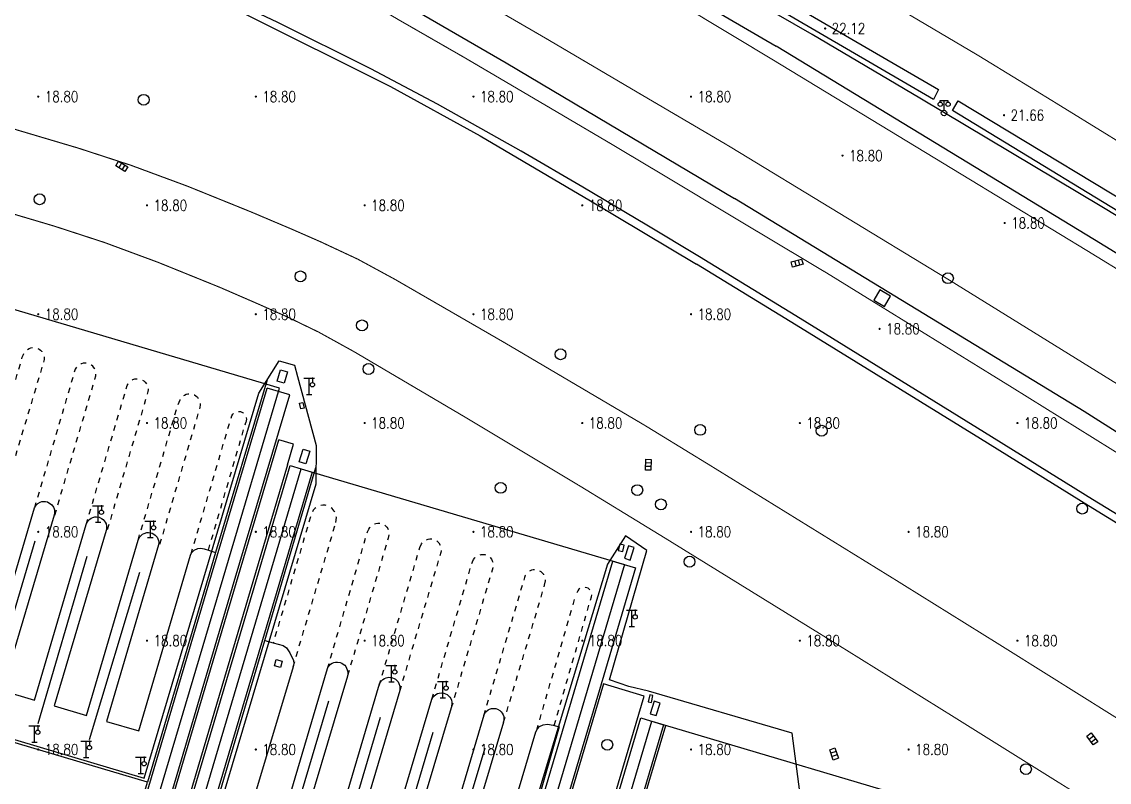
# Model space of a CAD drawing. Extents: x 404846 to 408477, y 3390929 to 3392894.
# Drawn here: x 407309.8 to 407409.8, y 3391771.4 to 3391841.3 of the extents above; entities that cross this region are included whole.
import ezdxf
from ezdxf.enums import TextEntityAlignment as Align

# ---------------------------------------------------------------- set-up
doc = ezdxf.new("R2010")
doc.units = 0
doc.header["$LTSCALE"] = 0.5
doc.header["$PDSIZE"] = 0.2
doc.linetypes.add('X6', pattern=[2, 1, -1])
doc.layers.get('0').update_dxf_attribs({"linetype": 'CONTINUOUS'})
for name, color, linetype in [('3221', 6, 'CONTINUOUS'), ('DLDW', 11, 'CONTINUOUS'), ('DLSS', 4, 'CONTINUOUS'), ('DMTZ', 3, 'CONTINUOUS'), ('FZTZ', 7, 'CONTINUOUS'), ('GCD', 1, 'CONTINUOUS'), ('GXYZ', 2, 'CONTINUOUS'), ('JMD', 6, 'CONTINUOUS'), ('ZBTZ', 3, 'CONTINUOUS')]:
    doc.layers.add(name, color=color, linetype=linetype)
doc.styles.add('HZ', font='rs.shx', dxfattribs={"width": 0.8, "bigfont": 'hztxt.shx'})
doc.linetypes.add('10412', pattern='A,2,[158,AAA.SHX,S=1,R=0,X=0,Y=0],2,[151,AAA.SHX,S=1,R=0,X=0,Y=3],1e-11', length=4)
doc.linetypes.add('10421', pattern='A,2,[150,AAA.SHX,S=0.5,R=0,X=0,Y=0.5],1e-11', length=2)
doc.linetypes.add('10422', pattern='A,0.75,[150,AAA.SHX,S=0.5,R=0,X=0,Y=0.5],1.5,[177,AAA.SHX,S=1,R=0,X=0,Y=0.4],0.75', length=3)
doc.linetypes.add('1161', pattern='A,0,[149,AAA.SHX,S=0.15,R=0,X=0,Y=0],-1.6', length=1.6)
doc.linetypes.add('444', pattern='A,4.5,[145,AAA.SHX,S=1,R=0,X=0,Y=1],4.5,-0.5,[146,AAA.SHX,S=1,R=0,X=0,Y=0],-0.5', length=10)
doc.linetypes.add('447', pattern='A,8,-1,[148,AAA.SHX,S=1,R=0,X=0,Y=0],-1', length=10)

# ---------------------------------------------------------------- blocks, each defined once
blk = doc.blocks.new('gc063')
for p, q in [((-1, 3), (1, 3)), ((0, 0), (0, 3)), ((0.6, 3), (0.6, 2.2)), ((-0.5, 0), (0.5, 0))]:
    blk.add_line(p, q)
blk.add_circle((0.6, 1.8), 0.4)
blk.add_point((0.6, 3))
blk.add_point((0.6, 3))
blk = doc.blocks.new('GC200')
at = {"linetype": 'Continuous', "const_width": 0.2, "flags": 128}
blk.add_lwpolyline([(-0.1, 0, 1), (0.1, 0, 1)], format="xyb", close=True, dxfattribs=at)
blk = doc.blocks.new('gc188')
blk.add_circle((0, 0), 1)
blk = doc.blocks.new('gc041')
for p, q in [((-1, 0.5), (1, 0.5)), ((-1, -0.5), (-1, 0.5)), ((-0.33, 0.5), (-0.33, -0.5)), ((0.33, 0.5), (0.33, -0.5)), ((1, 0.5), (1, -0.5)), ((1, -0.5), (-1, -0.5))]:
    blk.add_line(p, q)
blk = doc.blocks.new('gc097')
for p, q in [((-0.7, 2), (-0.7, 2.3)), ((-0.7, 2.3), (0.7, 2.3)), ((0, 0.5), (0, 2.3)), ((0.7, 2.3), (0.7, 2))]:
    blk.add_line(p, q)
for centre, radius in [((-0.7, 1.6), 0.4), ((0.73, 1.6), 0.4), ((0, 0), 0.5)]:
    blk.add_circle(centre, radius)

msp = doc.modelspace()

# ---------------------------------------------------------------- linework, layer by layer
at = {"layer": '3221', "color": 6}
for points in [[(407303.8, 3391816.377, 18.932), (407298.633, 3391798.916, 18.932), (407231.278, 3391571.808, 18.722), (407222.971, 3391543.756, 18.87), (407184.159, 3391412.686, 18.971), (407213.883, 3391403.884, 18.971), (407252.696, 3391534.954, 18.87), (407261.001, 3391563.001, 18.722), (407323.097, 3391772.378, 18.812), (407328.359, 3391790.12, 18.896), (407333.525, 3391807.581, 18.816)], [(407217.722, 3391402.748, 18.971), (407335.51, 3391800.176, 18.825), (407336.757, 3391799.807, 18.825), (407365.227, 3391791.383, 18.825), (407247.438, 3391393.948, 18.971), (407217.722, 3391402.748, 18.971)], [(407253.652, 3391392.054, 18.971), (407367.759, 3391776.975, 18.886), (407396.218, 3391768.539, 18.886), (407397.498, 3391768.159, 18.886), (407283.391, 3391383.238, 19.062)]]:
    msp.add_polyline3d(points, close=True, dxfattribs=at)
at = {"layer": 'DLSS', "linetype": 'Continuous', "const_width": 0.1, "flags": 128}
for points, elevation in [([(407367.089, 3391804.176), (407354.301, 3391811.716), (407344.136, 3391817.588), (407340.747, 3391819.428), (407337.252, 3391821.061), (407334.643, 3391822.202), (407330.95, 3391823.767), (407325.093, 3391826.137), (407319.888, 3391828.064), (407315.037, 3391829.644), (407306.957, 3391832.042), (407301.956, 3391833.518), (407293.282, 3391836.082), (407272.867, 3391842.283), (407249.473, 3391849.194), (407222.474, 3391857.176), (407202.576, 3391863.073), (407186.48, 3391867.8), (407042.76, 3391910.38)], 18.761), ([(407361.001, 3391798.68), (407350.4, 3391805.035), (407340.366, 3391810.949), (407337.132, 3391812.735), (407334.102, 3391814.2), (407331.677, 3391815.276), (407328.051, 3391816.85), (407322.384, 3391819.143), (407317.423, 3391820.979), (407312.808, 3391822.482), (407304.829, 3391824.85), (407299.831, 3391826.325), (407291.129, 3391828.898), (407270.715, 3391835.098), (407247.347, 3391842.002), (407220.345, 3391849.984), (407200.454, 3391855.88), (407184.358, 3391860.607), (407040.63, 3391903.189)], 18.764), ([(407275.292, 3391886.381), (407282.457, 3391882.615), (407287.91, 3391879.632), (407293.904, 3391876.351), (407299.806, 3391873.099), (407304.964, 3391870.221), (407310.677, 3391867.017), (407317.02, 3391863.426), (407321.674, 3391860.748), (407327.887, 3391857.147), (407341.479, 3391849.327), (407350.831, 3391843.896), (407358.023, 3391839.725), (407366.536, 3391834.709), (407374.716, 3391829.907)], 18.945), ([(407378.733, 3391837.849), (407371.149, 3391842.409), (407362.575, 3391847.49), (407355.348, 3391851.68), (407345.983, 3391857.119), (407332.388, 3391864.941), (407326.176, 3391868.541), (407319.736, 3391872.218), (407311.994, 3391876.638), (407298.876, 3391884.253)], 19.055), ([(407374.564, 3391823.707), (407369.733, 3391826.617), (407363.84, 3391830.134), (407358.153, 3391833.484), (407350.567, 3391837.944), (407344.556, 3391841.396), (407340.627, 3391843.703), (407336.007, 3391846.409), (407330.83, 3391849.337), (407325.36, 3391852.425), (407318.419, 3391856.341), (407311.528, 3391860.228)], 18.886), ([(407455.09, 3391802.066), (407428.542, 3391818.993), (407417.165, 3391826.164), (407410.122, 3391830.567), (407404.474, 3391834.047), (407397.745, 3391838.164), (407380.451, 3391848.379)], 22.258), ([(407457.306, 3391788.94), (407432.845, 3391804.566), (407424.98, 3391809.488), (407414.314, 3391816.202), (407407.706, 3391820.253), (407378.733, 3391837.849)], 18.984), ([(407452.415, 3391781.407), (407428.019, 3391796.976), (407420.367, 3391801.827), (407414.885, 3391805.27), (407409.598, 3391808.543), (407395.259, 3391817.418), (407374.716, 3391829.907)], 18.986), ([(407422.207, 3391794.312), (407410.785, 3391801.476), (407400.884, 3391807.638), (407383.932, 3391818.106), (407374.564, 3391823.707)], 18.864), ([(407413.478, 3391775.396), (407399.867, 3391783.918), (407389.99, 3391790.064), (407373.101, 3391800.494), (407367.089, 3391804.176)], 18.866), ([(407409.307, 3391768.75), (407395.708, 3391777.246), (407385.849, 3391783.381), (407368.956, 3391793.813), (407361.001, 3391798.68)], 18.875)]:
    msp.add_lwpolyline(points, dxfattribs=dict(at, elevation=elevation))
at = {"layer": 'DLSS', "linetype": 'X6', "flags": 128}
for points, elevation in [([(407306.177, 3391797.827), (407309.896, 3391810.423), (407309.999, 3391810.692), (407310.076, 3391810.846), (407310.179, 3391810.984), (407310.304, 3391811.102), (407310.525, 3391811.234), (407310.688, 3391811.288), (407310.859, 3391811.313), (407311.031, 3391811.308), (407311.28, 3391811.245), (407311.434, 3391811.168), (407311.572, 3391811.065), (407311.69, 3391810.94), (407311.822, 3391810.719), (407311.877, 3391810.555), (407311.901, 3391810.385), (407311.896, 3391810.213), (407311.813, 3391809.883), (407308.031, 3391797.249)], 19.089), ([(407312.88, 3391795.911), (407316.569, 3391808.425), (407316.646, 3391808.721), (407316.661, 3391808.894), (407316.647, 3391809.067), (407316.603, 3391809.234), (407316.53, 3391809.392), (407316.373, 3391809.599), (407316.241, 3391809.711), (407316.091, 3391809.798), (407315.928, 3391809.858), (407315.758, 3391809.889), (407315.498, 3391809.879), (407315.331, 3391809.835), (407315.173, 3391809.762), (407315.031, 3391809.663), (407314.908, 3391809.541), (407314.767, 3391809.323), (407314.672, 3391809.043), (407311.016, 3391796.601)], 19.124), ([(407315.767, 3391795.06), (407319.533, 3391807.826), (407319.61, 3391807.981), (407319.713, 3391808.121), (407319.839, 3391808.241), (407320.062, 3391808.375), (407320.226, 3391808.431), (407320.398, 3391808.457), (407320.572, 3391808.452), (407320.742, 3391808.418), (407320.904, 3391808.355), (407321.052, 3391808.264), (407321.182, 3391808.149), (407321.335, 3391807.939), (407321.405, 3391807.78), (407321.446, 3391807.611), (407321.457, 3391807.438), (407321.437, 3391807.265), (407317.674, 3391794.464)], 19.176), ([(407320.539, 3391793.621), (407324.207, 3391806.085), (407324.388, 3391806.525), (407324.478, 3391806.671), (407324.591, 3391806.8), (407324.798, 3391806.951), (407324.955, 3391807.02), (407325.122, 3391807.06), (407325.293, 3391807.071), (407325.546, 3391807.031), (407325.706, 3391806.969), (407325.852, 3391806.88), (407325.981, 3391806.767), (407326.132, 3391806.559), (407326.201, 3391806.402), (407326.241, 3391806.236), (407326.252, 3391806.065), (407326.213, 3391805.811), (407322.511, 3391793.202)], 19.168), ([(407325.405, 3391792.353), (407329.139, 3391805.042), (407329.237, 3391805.198), (407329.324, 3391805.285), (407329.424, 3391805.356), (407329.536, 3391805.408), (407329.655, 3391805.441), (407329.839, 3391805.449), (407329.96, 3391805.428), (407330.075, 3391805.386), (407330.182, 3391805.325), (407330.318, 3391805.201), (407330.389, 3391805.1), (407330.442, 3391804.989), (407330.474, 3391804.87), (407330.485, 3391804.748), (407330.442, 3391804.438)], 19.143), ([(407326.999, 3391792.709), (407330.442, 3391804.438)], 19.166), ([(407338.717, 3391795.252), (407338.757, 3391795.711), (407338.73, 3391795.915), (407338.667, 3391796.111), (407338.571, 3391796.292), (407338.372, 3391796.527), (407338.209, 3391796.651), (407338.026, 3391796.746), (407337.728, 3391796.824), (407337.523, 3391796.832), (407337.32, 3391796.804), (407337.124, 3391796.741), (407336.942, 3391796.646), (407336.78, 3391796.52), (407336.642, 3391796.368), (407336.532, 3391796.194), (407336.45, 3391795.989), (407332.953, 3391784.181)], 18.917), ([(407334.786, 3391781.978), (407338.717, 3391795.252)], 18.917), ([(407341.618, 3391794.392), (407341.74, 3391794.639), (407341.831, 3391794.788), (407341.944, 3391794.916), (407342.077, 3391795.023), (407342.227, 3391795.105), (407342.389, 3391795.159), (407342.558, 3391795.184), (407342.729, 3391795.18), (407342.977, 3391795.118), (407343.13, 3391795.042), (407343.267, 3391794.941), (407343.385, 3391794.817), (407343.479, 3391794.675), (407343.571, 3391794.436), (407343.596, 3391794.268), (407343.592, 3391794.097), (407343.517, 3391793.791), (407339.778, 3391781.116)], 18.977), ([(407337.942, 3391781.812), (407341.618, 3391794.392)], 18.917), ([(407346.43, 3391792.931), (407346.583, 3391793.273), (407346.685, 3391793.41), (407346.809, 3391793.527), (407346.951, 3391793.621), (407347.19, 3391793.712), (407347.358, 3391793.737), (407347.529, 3391793.732), (407347.696, 3391793.698), (407347.929, 3391793.594), (407348.066, 3391793.492), (407348.184, 3391793.369), (407348.315, 3391793.149), (407348.369, 3391792.988), (407348.394, 3391792.819), (407348.389, 3391792.648), (407348.355, 3391792.481), (407344.586, 3391779.813)], 19.062), ([(407342.691, 3391780.257), (407346.43, 3391792.931)], 19.038), ([(407351.257, 3391791.629), (407351.371, 3391791.85), (407351.472, 3391791.986), (407351.595, 3391792.103), (407351.736, 3391792.197), (407351.892, 3391792.264), (407352.057, 3391792.304), (407352.227, 3391792.314), (407352.395, 3391792.295), (407352.558, 3391792.247), (407352.71, 3391792.171), (407352.908, 3391792.011), (407353.013, 3391791.878), (407353.094, 3391791.729), (407353.148, 3391791.568), (407353.173, 3391791.4), (407353.169, 3391791.23), (407353.135, 3391791.064), (407349.32, 3391778.202)], 19.129), ([(407347.536, 3391779.009), (407351.257, 3391791.629)], 19.105), ([(407357.902, 3391789.47), (407357.974, 3391789.88), (407357.965, 3391790.05), (407357.926, 3391790.216), (407357.816, 3391790.447), (407357.711, 3391790.581), (407357.584, 3391790.695), (407357.439, 3391790.785), (407357.281, 3391790.849), (407357.114, 3391790.885), (407356.859, 3391790.882), (407356.692, 3391790.844), (407356.462, 3391790.733), (407356.328, 3391790.628), (407356.213, 3391790.501), (407356.123, 3391790.357), (407356.059, 3391790.199), (407352.244, 3391777.335)], 19.199), ([(407354.131, 3391776.88), (407357.902, 3391789.47)], 19.242), ([(407358.777, 3391776.587), (407362.2, 3391788.405), (407362.227, 3391788.584), (407362.207, 3391788.764), (407362.168, 3391788.878), (407362.11, 3391788.984), (407362.034, 3391789.079), (407361.893, 3391789.192), (407361.784, 3391789.245), (407361.668, 3391789.279), (407361.547, 3391789.292), (407361.367, 3391789.272), (407361.253, 3391789.233), (407361.147, 3391789.174), (407361.053, 3391789.098), (407360.94, 3391788.957), (407360.782, 3391788.607)], 19.21), ([(407357.171, 3391776.142), (407360.782, 3391788.607)], 19.086)]:
    msp.add_lwpolyline(points, dxfattribs=dict(at, elevation=elevation))
at = {"layer": 'DMTZ', "linetype": '10412', "flags": 128}
for points, elevation in [([(407382.496, 3391840.077), (407374.418, 3391844.73)], 21.383), ([(407423.205, 3391815.723), (407409.103, 3391824.257), (407392.381, 3391834.249), (407382.496, 3391840.077)], 21.814)]:
    msp.add_lwpolyline(points, dxfattribs=dict(at, elevation=elevation))
at = {"layer": 'DMTZ', "linetype": '10422', "flags": 128}
for points, elevation in [([(407393.63, 3391834.101), (407378.024, 3391843.201), (407378.53, 3391844.09), (407394.11, 3391835.037), (407393.63, 3391834.101)], 22.279), ([(407415.526, 3391820.863), (407395.386, 3391833.113), (407395.902, 3391833.987), (407416.1, 3391821.809), (407415.526, 3391820.863)], 22.466), ([(407320.539, 3391793.621), (407320.707, 3391793.934), (407320.817, 3391794.059), (407320.948, 3391794.163), (407321.095, 3391794.242), (407321.335, 3391794.311), (407321.502, 3391794.322), (407321.668, 3391794.303), (407321.828, 3391794.255), (407321.978, 3391794.181), (407322.112, 3391794.081), (407322.276, 3391793.893), (407322.356, 3391793.746), (407322.409, 3391793.587), (407322.434, 3391793.422), (407322.416, 3391793.172), (407317.62, 3391776.963), (407320.603, 3391776.08), (407325.352, 3391792.246), (407325.458, 3391792.459), (407325.683, 3391792.697), (407326.016, 3391792.851), (407326.309, 3391792.875), (407326.622, 3391792.831), (407326.999, 3391792.709), (407327.658, 3391792.497), (407327.062, 3391790.504), (407321.39, 3391771.379), (407294.243, 3391779.43), (407299.913, 3391798.537), (407300.517, 3391800.579), (407301.284, 3391800.355), (407302.16, 3391800.099), (407302.374, 3391799.952), (407302.715, 3391799.549), (407303.058, 3391798.887), (407303.177, 3391798.606), (407303.195, 3391798.396), (407298.414, 3391782.651), (407301.461, 3391781.749), (407306.177, 3391797.827), (407306.253, 3391798.022), (407306.378, 3391798.184), (407306.486, 3391798.305), (407306.614, 3391798.405), (407306.757, 3391798.482), (407306.992, 3391798.547), (407307.154, 3391798.556), (407307.315, 3391798.536), (407307.47, 3391798.489), (407307.615, 3391798.416), (407307.803, 3391798.262), (407307.903, 3391798.134), (407307.98, 3391797.991), (407308.03, 3391797.836), (407308.063, 3391797.675), (407308.074, 3391797.499), (407308.031, 3391797.249), (407303.247, 3391781.22), (407306.202, 3391780.345), (407311.016, 3391796.601), (407311.095, 3391796.747), (407311.198, 3391796.878), (407311.323, 3391796.988), (407311.541, 3391797.11), (407311.7, 3391797.157), (407311.865, 3391797.176), (407312.032, 3391797.166), (407312.194, 3391797.128), (407312.346, 3391797.062), (407312.485, 3391796.97), (407312.606, 3391796.856), (407312.746, 3391796.649), (407312.807, 3391796.494), (407312.841, 3391796.331), (407312.845, 3391796.165), (407312.814, 3391795.927), (407308.038, 3391779.801), (407311.016, 3391778.919), (407315.767, 3391795.06), (407315.88, 3391795.301), (407315.978, 3391795.434), (407316.098, 3391795.548), (407316.235, 3391795.64), (407316.387, 3391795.706), (407316.548, 3391795.745), (407316.713, 3391795.756), (407316.957, 3391795.718), (407317.184, 3391795.618), (407317.317, 3391795.52), (407317.432, 3391795.4), (407317.523, 3391795.262), (407317.59, 3391795.111), (407317.638, 3391794.868), (407317.634, 3391794.703), (407317.596, 3391794.493), (407312.825, 3391778.383), (407315.787, 3391777.506), (407320.539, 3391793.621)], 19.352)]:
    msp.add_lwpolyline(points, close=True, dxfattribs=dict(at, elevation=elevation))
at = {"layer": 'DMTZ', "linetype": '10421', "flags": 128}
for points, elevation in [([(407351.797, 3391755.659), (407325.924, 3391763.255), (407332.178, 3391784.386), (407332.953, 3391784.181), (407333.862, 3391783.94), (407334.164, 3391783.729), (407334.481, 3391783.254), (407334.805, 3391782.571), (407334.851, 3391782.271), (407334.786, 3391781.978), (407330.145, 3391766.443), (407333.126, 3391765.564), (407337.942, 3391781.812), (407338.016, 3391781.961), (407338.115, 3391782.095), (407338.235, 3391782.21), (407338.374, 3391782.302), (407338.526, 3391782.368), (407338.688, 3391782.407), (407338.854, 3391782.418), (407339.1, 3391782.379), (407339.255, 3391782.318), (407339.397, 3391782.232), (407339.522, 3391782.122), (407339.625, 3391781.992), (407339.705, 3391781.845), (407339.758, 3391781.688), (407339.802, 3391781.531), (407339.803, 3391781.302), (407339.778, 3391781.116), (407334.979, 3391765.018), (407337.907, 3391764.155), (407342.735, 3391780.405), (407342.81, 3391780.556), (407342.909, 3391780.691), (407343.031, 3391780.806), (407343.17, 3391780.899), (407343.324, 3391780.966), (407343.57, 3391781.014), (407343.738, 3391781.01), (407343.903, 3391780.977), (407344.059, 3391780.916), (407344.202, 3391780.828), (407344.327, 3391780.717), (407344.432, 3391780.586), (407344.512, 3391780.439), (407344.582, 3391780.198), (407344.592, 3391780.03), (407344.586, 3391779.813), (407339.785, 3391763.602), (407342.698, 3391762.744), (407347.536, 3391779.009), (407347.615, 3391779.155), (407347.719, 3391779.286), (407347.913, 3391779.443), (407348.062, 3391779.517), (407348.222, 3391779.565), (407348.388, 3391779.584), (407348.636, 3391779.557), (407348.794, 3391779.505), (407348.941, 3391779.425), (407349.071, 3391779.321), (407349.182, 3391779.196), (407349.269, 3391779.054), (407349.33, 3391778.899), (407349.363, 3391778.736), (407349.367, 3391778.569), (407349.355, 3391778.356), (407349.32, 3391778.202), (407344.52, 3391762.207), (407347.523, 3391761.322), (407352.33, 3391777.573), (407352.407, 3391777.72), (407352.509, 3391777.851), (407352.699, 3391778.01), (407352.847, 3391778.086), (407353.005, 3391778.135), (407353.17, 3391778.156), (407353.417, 3391778.133), (407353.575, 3391778.083), (407353.789, 3391777.958), (407353.911, 3391777.845), (407354.011, 3391777.713), (407354.087, 3391777.566), (407354.137, 3391777.408), (407354.158, 3391777.243), (407354.165, 3391777.095), (407354.131, 3391776.88), (407349.32, 3391760.792), (407352.319, 3391759.908), (407357.107, 3391775.999)], 19.276), ([(407357.107, 3391775.999), (407357.235, 3391776.286), (407357.431, 3391776.484), (407357.755, 3391776.657), (407358.152, 3391776.713), (407358.675, 3391776.618)], 18.932)]:
    msp.add_lwpolyline(points, dxfattribs=dict(at, elevation=elevation))
at = {"layer": 'DMTZ', "linetype": '10422', "flags": 128}
for points, elevation in [([(407359.23, 3391776.449), (407353.133, 3391755.263), (407353.123, 3391755.266), (407353.113, 3391755.269), (407351.797, 3391755.659)], 18.886), ([(407358.675, 3391776.618), (407359.23, 3391776.449)], 18.932)]:
    msp.add_lwpolyline(points, dxfattribs=dict(at, elevation=elevation))
at = {"layer": 'FZTZ', "linetype": 'Continuous', "flags": 128}
for points, elevation in [([(407389.69, 3391816.024), (407388.71, 3391816.608), (407388.146, 3391815.662), (407389.126, 3391815.078), (407389.69, 3391816.024)], 18.982), ([(407333.965, 3391808.037), (407333.327, 3391808.223), (407333.634, 3391809.276), (407334.271, 3391809.09), (407333.965, 3391808.037)], 20.02), ([(407335.507, 3391805.679), (407335.384, 3391806.206), (407335.675, 3391806.274), (407335.798, 3391805.747), (407335.507, 3391805.679)], 19.696), ([(407335.967, 3391800.632), (407335.341, 3391800.822), (407335.693, 3391801.981), (407336.319, 3391801.791), (407335.967, 3391800.632)], 19.939), ([(407364.664, 3391792.674), (407365.083, 3391792.574), (407365.217, 3391793.142), (407364.798, 3391793.241), (407364.664, 3391792.674)], 19.955), ([(407365.775, 3391791.783), (407366.136, 3391792.929), (407365.597, 3391793.099), (407365.236, 3391791.953), (407365.775, 3391791.783)], 18.702), ([(407333.222, 3391782.649), (407333.774, 3391782.511), (407333.626, 3391781.916), (407333.073, 3391782.054), (407333.222, 3391782.649)], 20.822), ([(407367.709, 3391778.7), (407367.857, 3391779.346), (407367.567, 3391779.413), (407367.419, 3391778.766), (407367.709, 3391778.7)], 19.617), ([(407368.153, 3391777.501), (407368.513, 3391778.647), (407367.974, 3391778.816), (407367.614, 3391777.67), (407368.153, 3391777.501)], 18.784)]:
    msp.add_lwpolyline(points, close=True, dxfattribs=dict(at, elevation=elevation))
at = {"layer": 'JMD', "linetype": '444', "flags": 128}
for points, elevation in [([(407230.622, 3391905.79), (407262.91, 3391888.591), (407283.54, 3391877.441), (407315.227, 3391859.806), (407336.307, 3391847.972), (407354.377, 3391837.479), (407375.351, 3391825.009)], 21.895), ([(407449.861, 3391778.516), (407407.492, 3391805.45), (407375.351, 3391825.009)], 21.965), ([(407365.34, 3391794.016), (407363.667, 3391791.409), (407352.848, 3391755.523)], 20.379), ([(407380.373, 3391756.963), (407378.914, 3391757.341), (407381.78, 3391767.221), (407380.641, 3391775.88), (407367.455, 3391779.731), (407365.646, 3391780.177), (407363.871, 3391780.793), (407367.302, 3391792.666), (407365.34, 3391794.016)], 20.285)]:
    msp.add_lwpolyline(points, dxfattribs=dict(at, elevation=elevation))
at = {"layer": 'JMD', "linetype": '447', "flags": 128}
for points, elevation in [([(407269.19, 3391829.203), (407269.082, 3391825.488), (407258.633, 3391790.267), (407285.191, 3391782.392), (407295.671, 3391817.675), (407297.492, 3391820.742), (407305.274, 3391818.548), (407305.219, 3391815.303), (407294.668, 3391779.607), (407321.106, 3391771.742), (407331.62, 3391807.122), (407333.487, 3391810.081), (407334.914, 3391809.693), (407335.192, 3391808.665), (407336.916, 3391802.301), (407336.863, 3391798.759), (407326.348, 3391763.417), (407352.848, 3391755.523)], 20.68), ([(407306.498, 3391778.193), (407311.084, 3391793.551)], 20.238), ([(407315.829, 3391792.124), (407311.333, 3391776.74)], 20.113), ([(407316.078, 3391775.291), (407320.685, 3391790.677)], 20.044), ([(407338.038, 3391778.831), (407333.453, 3391763.359)], 20.721), ([(407338.286, 3391762.006), (407342.827, 3391777.339)], 20.721), ([(407347.615, 3391775.952), (407343.07, 3391760.546)], 20.763), ([(407347.841, 3391759.179), (407352.438, 3391774.531)], 20.804)]:
    msp.add_lwpolyline(points, dxfattribs=dict(at, elevation=elevation))
at = {"layer": 'ZBTZ', "linetype": '1161', "flags": 128}
for points, elevation in [([(407372.121, 3391819.652), (407367.299, 3391822.557), (407361.425, 3391826.062), (407355.739, 3391829.353), (407348.039, 3391833.68), (407341.919, 3391836.942), (407333.313, 3391841.211), (407330.253, 3391842.657), (407330.052, 3391842.145), (407343.736, 3391835.315), (407351.981, 3391830.777), (407362.129, 3391824.811), (407371.847, 3391818.98)], 18.854), ([(407373.013, 3391842.419), (407373.172, 3391842.49), (407379.171, 3391839.006)], 19.053), ([(407421.471, 3391813.503), (407420.243, 3391814.256), (407420.093, 3391814.068), (407408.44, 3391821.223), (407379.171, 3391839.006)], 18.979), ([(407412.716, 3391793.801), (407407.884, 3391796.76), (407397.967, 3391802.931), (407381.032, 3391813.389), (407371.847, 3391818.98)], 18.882), ([(407413.132, 3391794.381), (407408.247, 3391797.349), (407398.331, 3391803.52), (407381.394, 3391813.979), (407372.121, 3391819.652)], 18.866), ([(407332.403, 3391808.362), (407327.658, 3391792.497)], 18.94), ([(407212.909, 3391404.427), (407251.653, 3391535.263), (407259.958, 3391563.31), (407322.007, 3391772.625), (407327.287, 3391790.437), (407332.405, 3391807.591)], 18.852), ([(407214.986, 3391403.812), (407253.729, 3391534.648), (407262.034, 3391562.695), (407324.114, 3391772.093), (407329.37, 3391789.821), (407334.483, 3391806.971)], 18.839), ([(407334.483, 3391806.971), (407332.405, 3391807.591)], 18.973), ([(407215.128, 3391403.516), (407253.94, 3391534.585), (407262.245, 3391562.632), (407324.301, 3391771.998), (407329.566, 3391789.763), (407333.46, 3391802.845)], 18.859), ([(407334.274, 3391800.542), (407334.805, 3391802.445), (407333.46, 3391802.845)], 19.005), ([(407334.274, 3391800.542), (407319.008, 3391749.051), (407313.065, 3391729.054), (407302.95, 3391695.032), (407291.026, 3391654.663), (407274.291, 3391598.238), (407262.104, 3391557.178), (407235.433, 3391467.148), (407224.037, 3391428.605), (407216.512, 3391403.058), (407215.128, 3391403.516)], 18.876), ([(407332.178, 3391784.386), (407336.886, 3391800.302)], 19.04), ([(407251.854, 3391390.554), (407367.061, 3391779.273), (407363.309, 3391780.413), (407248.059, 3391391.676)], 18.786), ([(407260.315, 3391409.874), (407367.475, 3391771.36), (407369.028, 3391776.599)], 18.945), ([(407212.603, 3391404.169), (407251.401, 3391535.337), (407259.707, 3391563.384), (407321.39, 3391771.379)], 18.832)]:
    msp.add_lwpolyline(points, dxfattribs=dict(at, elevation=elevation))
for points, elevation in [([(407336.541, 3391799.871), (407333.228, 3391788.678), (407327.966, 3391770.934), (407265.87, 3391561.558), (407257.565, 3391533.512), (407218.753, 3391402.442), (407216.722, 3391403.044), (407255.535, 3391534.113), (407263.84, 3391562.159), (407325.936, 3391771.536), (407331.198, 3391789.279), (407334.51, 3391800.472), (407336.541, 3391799.871)], 18.847), ([(407366.255, 3391791.078), (407362.94, 3391779.876), (407357.675, 3391762.123), (407295.582, 3391552.753), (407287.278, 3391524.713), (407248.466, 3391393.644), (407246.377, 3391394.262), (407285.189, 3391525.332), (407293.493, 3391553.372), (407355.587, 3391762.743), (407360.852, 3391780.494), (407364.166, 3391791.697), (407366.255, 3391791.078)], 18.847), ([(407368.822, 3391776.66), (407254.75, 3391392.005), (407252.676, 3391392.621), (407366.748, 3391777.275), (407368.822, 3391776.66)], 18.904)]:
    msp.add_lwpolyline(points, close=True, dxfattribs=dict(at, elevation=elevation))

# ---------------------------------------------------------------- block references
at = {"layer": 'DLDW', "linetype": 'Continuous', "xscale": 0.5, "yscale": 0.5}
msp.add_blockref('gc097', (407394.61, 3391832.872, 21.863), dxfattribs=at)
at = {"layer": 'DLSS', "linetype": 'Continuous', "xscale": 0.5, "yscale": 0.5}
for p in [(407336.254, 3391806.995, 18.922), (407316.86, 3391795.277, 19.513), (407321.663, 3391793.857, 19.513), (407365.92, 3391785.669, 18.681), (407343.818, 3391780.602, 19.225), (407348.546, 3391779.124, 19.295), (407311.008, 3391775.066, 18.838), (407315.758, 3391773.653, 18.838), (407320.783, 3391772.175, 18.838)]:
    msp.add_blockref('gc063', p, dxfattribs=at)
at = {"layer": 'GCD', "linetype": 'Continuous'}
ref = msp.add_blockref('GC200', (407383.685, 3391840.637, 22.115), dxfattribs=dict(at, xscale=0.5, yscale=0.5, zscale=0.5))
ref.add_attrib('height', '22.12', dxfattribs={"linetype": 'Continuous', "height": 1, "style": 'HZ', "width": 0.8}).set_placement((407384.285, 3391840.637, 22.115), align=Align.MIDDLE_LEFT)
ref = msp.add_blockref('GC200', (407311.358, 3391834.379, 18.8), dxfattribs=dict(at, xscale=0.5, yscale=0.5, zscale=0.5))
ref.add_attrib('height', '18.80', dxfattribs={"linetype": 'Continuous', "height": 1, "style": 'HZ', "width": 0.8}).set_placement((407311.958, 3391834.379, 18.8), align=Align.MIDDLE_LEFT)
ref = msp.add_blockref('GC200', (407331.358, 3391834.379, 18.8), dxfattribs=dict(at, xscale=0.5, yscale=0.5, zscale=0.5))
ref.add_attrib('height', '18.80', dxfattribs={"linetype": 'Continuous', "height": 1, "style": 'HZ', "width": 0.8}).set_placement((407331.958, 3391834.379, 18.8), align=Align.MIDDLE_LEFT)
ref = msp.add_blockref('GC200', (407351.358, 3391834.379, 18.8), dxfattribs=dict(at, xscale=0.5, yscale=0.5, zscale=0.5))
ref.add_attrib('height', '18.80', dxfattribs={"linetype": 'Continuous', "height": 1, "style": 'HZ', "width": 0.8}).set_placement((407351.958, 3391834.379, 18.8), align=Align.MIDDLE_LEFT)
ref = msp.add_blockref('GC200', (407371.358, 3391834.379, 18.8), dxfattribs=dict(at, xscale=0.5, yscale=0.5, zscale=0.5))
ref.add_attrib('height', '18.80', dxfattribs={"linetype": 'Continuous', "height": 1, "style": 'HZ', "width": 0.8}).set_placement((407371.958, 3391834.379, 18.8), align=Align.MIDDLE_LEFT)
ref = msp.add_blockref('GC200', (407400.126, 3391832.668, 21.663), dxfattribs=dict(at, xscale=0.5, yscale=0.5, zscale=0.5))
ref.add_attrib('height', '21.66', dxfattribs={"linetype": 'Continuous', "height": 1, "style": 'HZ', "width": 0.8}).set_placement((407400.726, 3391832.668, 21.663), align=Align.MIDDLE_LEFT)
ref = msp.add_blockref('GC200', (407385.279, 3391828.956, 18.8), dxfattribs=dict(at, xscale=0.5, yscale=0.5, zscale=0.5))
ref.add_attrib('height', '18.80', dxfattribs={"linetype": 'Continuous', "height": 1, "style": 'HZ', "width": 0.8}).set_placement((407385.879, 3391828.956, 18.8), align=Align.MIDDLE_LEFT)
ref = msp.add_blockref('GC200', (407321.358, 3391824.379, 18.8), dxfattribs=dict(at, xscale=0.5, yscale=0.5, zscale=0.5))
ref.add_attrib('height', '18.80', dxfattribs={"linetype": 'Continuous', "height": 1, "style": 'HZ', "width": 0.8}).set_placement((407321.958, 3391824.379, 18.8), align=Align.MIDDLE_LEFT)
ref = msp.add_blockref('GC200', (407341.358, 3391824.379, 18.8), dxfattribs=dict(at, xscale=0.5, yscale=0.5, zscale=0.5))
ref.add_attrib('height', '18.80', dxfattribs={"linetype": 'Continuous', "height": 1, "style": 'HZ', "width": 0.8}).set_placement((407341.958, 3391824.379, 18.8), align=Align.MIDDLE_LEFT)
ref = msp.add_blockref('GC200', (407361.358, 3391824.379, 18.8), dxfattribs=dict(at, xscale=0.5, yscale=0.5, zscale=0.5))
ref.add_attrib('height', '18.80', dxfattribs={"linetype": 'Continuous', "height": 1, "style": 'HZ', "width": 0.8}).set_placement((407361.958, 3391824.379, 18.8), align=Align.MIDDLE_LEFT)
ref = msp.add_blockref('GC200', (407400.186, 3391822.761, 18.8), dxfattribs=dict(at, xscale=0.5, yscale=0.5, zscale=0.5))
ref.add_attrib('height', '18.80', dxfattribs={"linetype": 'Continuous', "height": 1, "style": 'HZ', "width": 0.8}).set_placement((407400.786, 3391822.761, 18.8), align=Align.MIDDLE_LEFT)
ref = msp.add_blockref('GC200', (407311.358, 3391814.379, 18.8), dxfattribs=dict(at, xscale=0.5, yscale=0.5, zscale=0.5))
ref.add_attrib('height', '18.80', dxfattribs={"linetype": 'Continuous', "height": 1, "style": 'HZ', "width": 0.8}).set_placement((407311.958, 3391814.379, 18.8), align=Align.MIDDLE_LEFT)
ref = msp.add_blockref('GC200', (407331.358, 3391814.379, 18.8), dxfattribs=dict(at, xscale=0.5, yscale=0.5, zscale=0.5))
ref.add_attrib('height', '18.80', dxfattribs={"linetype": 'Continuous', "height": 1, "style": 'HZ', "width": 0.8}).set_placement((407331.958, 3391814.379, 18.8), align=Align.MIDDLE_LEFT)
ref = msp.add_blockref('GC200', (407351.358, 3391814.379, 18.8), dxfattribs=dict(at, xscale=0.5, yscale=0.5, zscale=0.5))
ref.add_attrib('height', '18.80', dxfattribs={"linetype": 'Continuous', "height": 1, "style": 'HZ', "width": 0.8}).set_placement((407351.958, 3391814.379, 18.8), align=Align.MIDDLE_LEFT)
ref = msp.add_blockref('GC200', (407371.358, 3391814.379, 18.8), dxfattribs=dict(at, xscale=0.5, yscale=0.5, zscale=0.5))
ref.add_attrib('height', '18.80', dxfattribs={"linetype": 'Continuous', "height": 1, "style": 'HZ', "width": 0.8}).set_placement((407371.958, 3391814.379, 18.8), align=Align.MIDDLE_LEFT)
ref = msp.add_blockref('GC200', (407371.358, 3391814.379, 18.8), dxfattribs=dict(at, xscale=0.5, yscale=0.5, zscale=0.5))
ref.add_attrib('height', '18.80', dxfattribs={"linetype": 'Continuous', "height": 1, "style": 'HZ', "width": 0.8}).set_placement((407371.958, 3391814.379, 18.8), align=Align.MIDDLE_LEFT)
ref = msp.add_blockref('GC200', (407388.688, 3391813.034, 18.8), dxfattribs=dict(at, xscale=0.5, yscale=0.5, zscale=0.5))
ref.add_attrib('height', '18.80', dxfattribs={"linetype": 'Continuous', "height": 1, "style": 'HZ', "width": 0.8}).set_placement((407389.288, 3391813.034, 18.8), align=Align.MIDDLE_LEFT)
ref = msp.add_blockref('GC200', (407321.358, 3391804.379, 18.8), dxfattribs=dict(at, xscale=0.5, yscale=0.5, zscale=0.5))
ref.add_attrib('height', '18.80', dxfattribs={"linetype": 'Continuous', "height": 1, "style": 'HZ', "width": 0.8}).set_placement((407321.958, 3391804.379, 18.8), align=Align.MIDDLE_LEFT)
ref = msp.add_blockref('GC200', (407341.358, 3391804.379, 18.8), dxfattribs=dict(at, xscale=0.5, yscale=0.5, zscale=0.5))
ref.add_attrib('height', '18.80', dxfattribs={"linetype": 'Continuous', "height": 1, "style": 'HZ', "width": 0.8}).set_placement((407341.958, 3391804.379, 18.8), align=Align.MIDDLE_LEFT)
ref = msp.add_blockref('GC200', (407361.358, 3391804.379, 18.8), dxfattribs=dict(at, xscale=0.5, yscale=0.5, zscale=0.5))
ref.add_attrib('height', '18.80', dxfattribs={"linetype": 'Continuous', "height": 1, "style": 'HZ', "width": 0.8}).set_placement((407361.958, 3391804.379, 18.8), align=Align.MIDDLE_LEFT)
ref = msp.add_blockref('GC200', (407381.358, 3391804.379, 18.8), dxfattribs=dict(at, xscale=0.5, yscale=0.5, zscale=0.5))
ref.add_attrib('height', '18.80', dxfattribs={"linetype": 'Continuous', "height": 1, "style": 'HZ', "width": 0.8}).set_placement((407381.958, 3391804.379, 18.8), align=Align.MIDDLE_LEFT)
ref = msp.add_blockref('GC200', (407401.358, 3391804.379, 18.8), dxfattribs=dict(at, xscale=0.5, yscale=0.5, zscale=0.5))
ref.add_attrib('height', '18.80', dxfattribs={"linetype": 'Continuous', "height": 1, "style": 'HZ', "width": 0.8}).set_placement((407401.958, 3391804.379, 18.8), align=Align.MIDDLE_LEFT)
ref = msp.add_blockref('GC200', (407311.358, 3391794.379, 18.8), dxfattribs=dict(at, xscale=0.5, yscale=0.5, zscale=0.5))
ref.add_attrib('height', '18.80', dxfattribs={"linetype": 'Continuous', "height": 1, "style": 'HZ', "width": 0.8}).set_placement((407311.958, 3391794.379, 18.8), align=Align.MIDDLE_LEFT)
ref = msp.add_blockref('GC200', (407331.358, 3391794.379, 18.8), dxfattribs=dict(at, xscale=0.5, yscale=0.5, zscale=0.5))
ref.add_attrib('height', '18.80', dxfattribs={"linetype": 'Continuous', "height": 1, "style": 'HZ', "width": 0.8}).set_placement((407331.958, 3391794.379, 18.8), align=Align.MIDDLE_LEFT)
ref = msp.add_blockref('GC200', (407351.358, 3391794.379, 18.8), dxfattribs=dict(at, xscale=0.5, yscale=0.5, zscale=0.5))
ref.add_attrib('height', '18.80', dxfattribs={"linetype": 'Continuous', "height": 1, "style": 'HZ', "width": 0.8}).set_placement((407351.958, 3391794.379, 18.8), align=Align.MIDDLE_LEFT)
ref = msp.add_blockref('GC200', (407371.358, 3391794.379, 18.8), dxfattribs=dict(at, xscale=0.5, yscale=0.5, zscale=0.5))
ref.add_attrib('height', '18.80', dxfattribs={"linetype": 'Continuous', "height": 1, "style": 'HZ', "width": 0.8}).set_placement((407371.958, 3391794.379, 18.8), align=Align.MIDDLE_LEFT)
ref = msp.add_blockref('GC200', (407391.358, 3391794.379, 18.8), dxfattribs=dict(at, xscale=0.5, yscale=0.5, zscale=0.5))
ref.add_attrib('height', '18.80', dxfattribs={"linetype": 'Continuous', "height": 1, "style": 'HZ', "width": 0.8}).set_placement((407391.958, 3391794.379, 18.8), align=Align.MIDDLE_LEFT)
ref = msp.add_blockref('GC200', (407321.358, 3391784.379, 18.8), dxfattribs=dict(at, xscale=0.5, yscale=0.5, zscale=0.5))
ref.add_attrib('height', '18.80', dxfattribs={"linetype": 'Continuous', "height": 1, "style": 'HZ', "width": 0.8}).set_placement((407321.958, 3391784.379, 18.8), align=Align.MIDDLE_LEFT)
ref = msp.add_blockref('GC200', (407341.358, 3391784.379, 18.8), dxfattribs=dict(at, xscale=0.5, yscale=0.5, zscale=0.5))
ref.add_attrib('height', '18.80', dxfattribs={"linetype": 'Continuous', "height": 1, "style": 'HZ', "width": 0.8}).set_placement((407341.958, 3391784.379, 18.8), align=Align.MIDDLE_LEFT)
ref = msp.add_blockref('GC200', (407361.358, 3391784.379, 18.8), dxfattribs=dict(at, xscale=0.5, yscale=0.5, zscale=0.5))
ref.add_attrib('height', '18.80', dxfattribs={"linetype": 'Continuous', "height": 1, "style": 'HZ', "width": 0.8}).set_placement((407361.958, 3391784.379, 18.8), align=Align.MIDDLE_LEFT)
ref = msp.add_blockref('GC200', (407381.358, 3391784.379, 18.8), dxfattribs=dict(at, xscale=0.5, yscale=0.5, zscale=0.5))
ref.add_attrib('height', '18.80', dxfattribs={"linetype": 'Continuous', "height": 1, "style": 'HZ', "width": 0.8}).set_placement((407381.958, 3391784.379, 18.8), align=Align.MIDDLE_LEFT)
ref = msp.add_blockref('GC200', (407401.358, 3391784.379, 18.8), dxfattribs=dict(at, xscale=0.5, yscale=0.5, zscale=0.5))
ref.add_attrib('height', '18.80', dxfattribs={"linetype": 'Continuous', "height": 1, "style": 'HZ', "width": 0.8}).set_placement((407401.958, 3391784.379, 18.8), align=Align.MIDDLE_LEFT)
ref = msp.add_blockref('GC200', (407311.358, 3391774.379, 18.8), dxfattribs=dict(at, xscale=0.5, yscale=0.5, zscale=0.5))
ref.add_attrib('height', '18.80', dxfattribs={"linetype": 'Continuous', "height": 1, "style": 'HZ', "width": 0.8}).set_placement((407311.958, 3391774.379, 18.8), align=Align.MIDDLE_LEFT)
ref = msp.add_blockref('GC200', (407331.358, 3391774.379, 18.8), dxfattribs=dict(at, xscale=0.5, yscale=0.5, zscale=0.5))
ref.add_attrib('height', '18.80', dxfattribs={"linetype": 'Continuous', "height": 1, "style": 'HZ', "width": 0.8}).set_placement((407331.958, 3391774.379, 18.8), align=Align.MIDDLE_LEFT)
ref = msp.add_blockref('GC200', (407351.358, 3391774.379, 18.8), dxfattribs=dict(at, xscale=0.5, yscale=0.5, zscale=0.5))
ref.add_attrib('height', '18.80', dxfattribs={"linetype": 'Continuous', "height": 1, "style": 'HZ', "width": 0.8}).set_placement((407351.958, 3391774.379, 18.8), align=Align.MIDDLE_LEFT)
ref = msp.add_blockref('GC200', (407371.358, 3391774.379, 18.8), dxfattribs=dict(at, xscale=0.5, yscale=0.5, zscale=0.5))
ref.add_attrib('height', '18.80', dxfattribs={"linetype": 'Continuous', "height": 1, "style": 'HZ', "width": 0.8}).set_placement((407371.958, 3391774.379, 18.8), align=Align.MIDDLE_LEFT)
ref = msp.add_blockref('GC200', (407391.358, 3391774.379, 18.8), dxfattribs=dict(at, xscale=0.5, yscale=0.5, zscale=0.5))
ref.add_attrib('height', '18.80', dxfattribs={"linetype": 'Continuous', "height": 1, "style": 'HZ', "width": 0.8}).set_placement((407391.958, 3391774.379, 18.8), align=Align.MIDDLE_LEFT)
at = {"layer": 'GXYZ', "linetype": 'Continuous', "xscale": 0.5, "yscale": 0.5}
for p in [(407321.048, 3391834.083, 19.033), (407311.487, 3391824.939, 18.746), (407335.461, 3391817.853, 18.791), (407394.965, 3391817.69, 18.908), (407341.116, 3391813.355, 18.791), (407359.363, 3391810.701, 19.033), (407341.713, 3391809.346, 18.791), (407372.195, 3391803.75, 18.711), (407383.364, 3391803.674, 18.833), (407353.86, 3391798.423, 18.818), (407366.418, 3391798.216, 18.612), (407368.595, 3391796.903, 18.634), (407407.311, 3391796.514, 19.029), (407371.219, 3391791.64, 18.634), (407363.657, 3391774.813, 18.634), (407402.142, 3391772.576, 19.157)]:
    msp.add_blockref('gc188', p, dxfattribs=at)
for p, rotation in [((407319.035, 3391827.963, 18.731), 328.5336222807425), ((407381.101, 3391819.082, 18.726), 14.8712701281643), ((407367.427, 3391800.545, 18.541), 268.5303033518816), ((407408.235, 3391775.347, 18.578), 126.3794743799247), ((407384.503, 3391773.965, 18.972), 288.1168528557311)]:
    msp.add_blockref('gc041', p, dxfattribs=dict(at, rotation=rotation))

doc.saveas('drawing.dxf')
